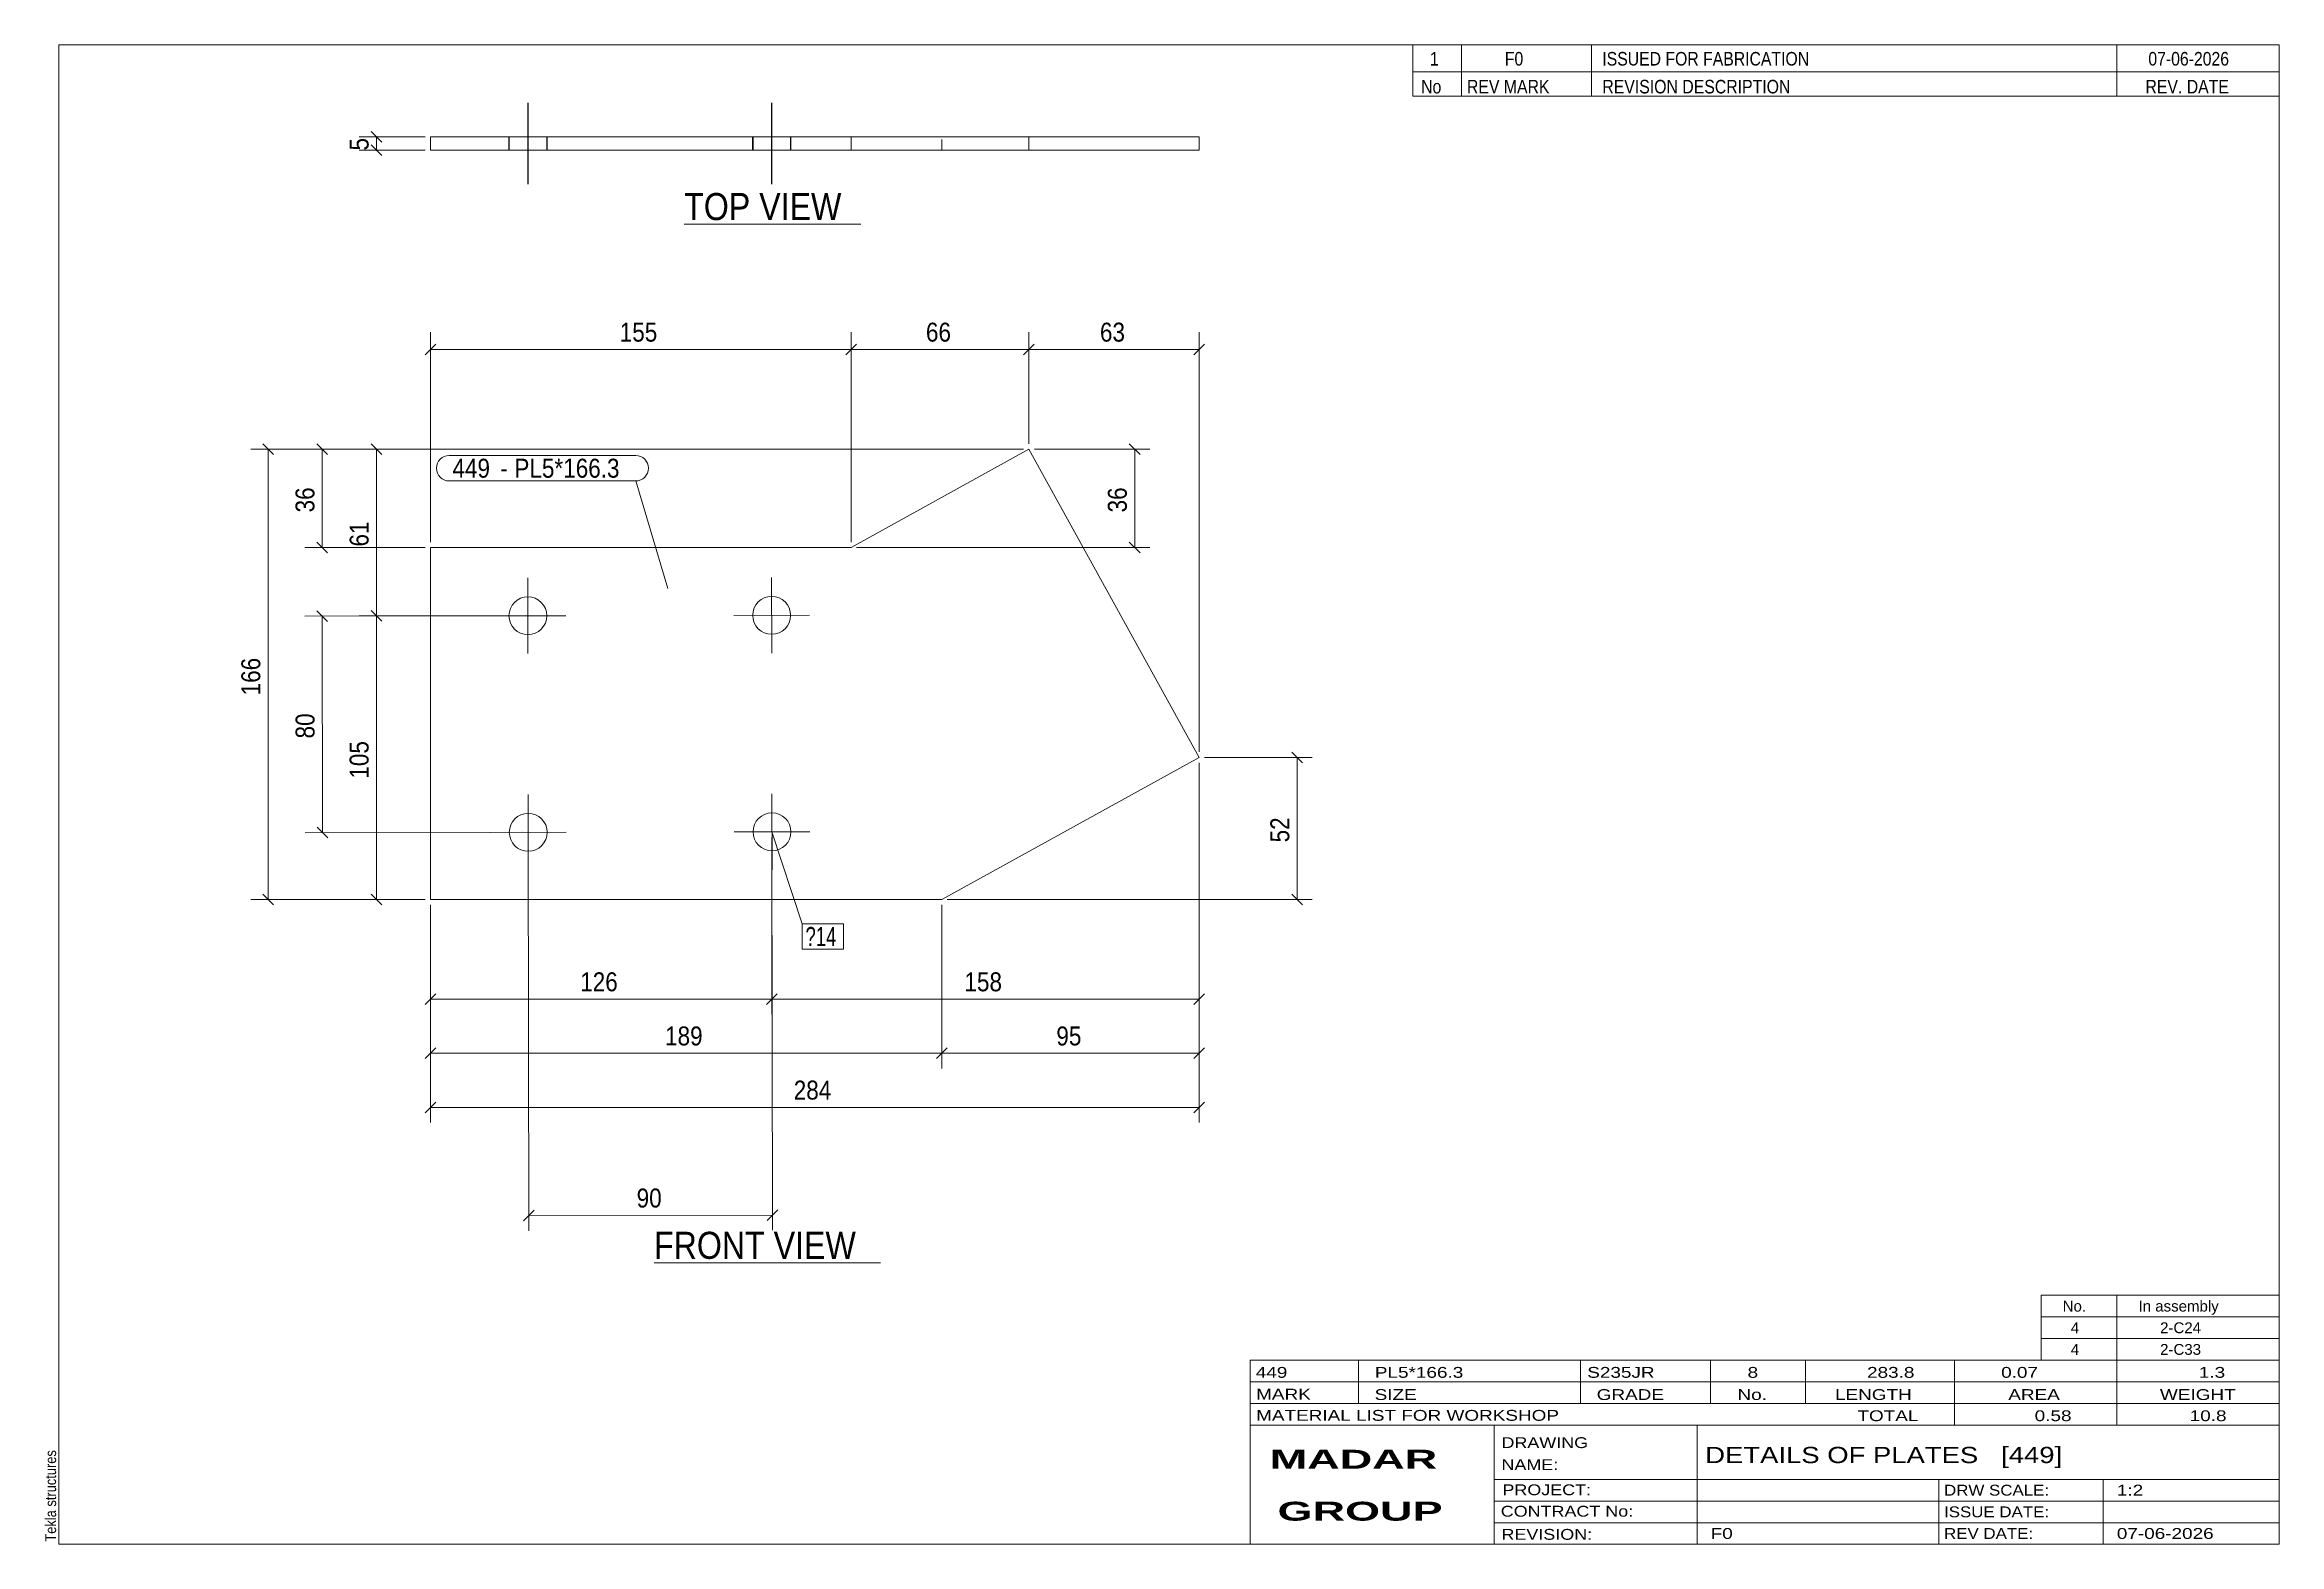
# Model space of a CAD drawing. Header units: millimetres. Extents: x 2 to 415, y 5 to 282.
import ezdxf

# ---------------------------------------------------------------- set-up
doc = ezdxf.new("R2010")
doc.units = ezdxf.units.MM
doc.linetypes.add('XKITLINE00', pattern=[0])
doc.linetypes.add('XKITLINE02', pattern=[4, 2, -2])
for name, color, linetype, lineweight in [('Bolt', 3, 'Continuous', 0), ('BoltMark', 7, 'Continuous', 0), ('Dimensions', 7, 'Continuous', 0), ('DrawingSheet', 5, 'Continuous', 0), ('OtherObjectType', 7, 'Continuous', 0), ('Part', 2, 'Continuous', 0), ('PartMark', 7, 'Continuous', 0)]:
    doc.layers.add(name, color=color, linetype=linetype, lineweight=lineweight)
doc.styles.add('ARIAL', font='ARIAL.TTF')
doc.styles.add('ARIAL_BOLD', font='ARIALBD.TTF')
doc.styles.add('ARIAL_NARROW', font='ARIALN.TTF')

# ---------------------------------------------------------------- blocks, each defined once
blk = doc.blocks.new('*A1')
at = {"layer": 'Bolt', "color": 3, "linetype": 'XKITLINE00', "lineweight": 0}
for p, q in [((91.63, 169.52), (91.61, 183.52)), ((136.63, 169.6), (136.61, 183.6)), ((84.62, 176.51), (98.62, 176.53)), ((129.62, 176.58), (143.62, 176.61)), ((91.69, 129.52), (91.67, 143.52)), ((136.69, 129.6), (136.67, 143.6)), ((84.68, 136.51), (98.68, 136.53)), ((129.68, 136.58), (143.68, 136.61))]:
    blk.add_line(p, q, dxfattribs=at)
for centre in [(91.62, 176.52), (136.62, 176.6), (91.68, 136.52), (136.68, 136.6)]:
    blk.add_circle(centre, 3.5, dxfattribs=at)
blk = doc.blocks.new('*A2')
at = {"layer": 'Part', "color": 2, "linetype": 'XKITLINE00', "lineweight": 0}
for p, q in [((151.28, 189.13), (184.13, 207.27)), ((184.13, 207.27), (215.54, 150.36)), ((73.65, 124.13), (73.65, 189.13)), ((73.65, 189.13), (151.28, 189.13)), ((215.54, 150.36), (168.02, 124.13)), ((168.02, 124.13), (73.65, 124.13))]:
    blk.add_line(p, q, dxfattribs=at)
blk = doc.blocks.new('*A3')
at = {"layer": 'Bolt', "color": 3, "linetype": 'XKITLINE00', "lineweight": 0}
for p, q in [((91.62, 256.25), (91.62, 271.25)), ((91.68, 256.25), (91.68, 271.25)), ((136.62, 256.25), (136.62, 271.25)), ((136.68, 256.25), (136.68, 271.25)), ((88.11, 265), (88.11, 262.5)), ((88.18, 265), (88.18, 262.5)), ((95.12, 265), (95.12, 262.5)), ((95.19, 265), (95.19, 262.5)), ((133.11, 265), (133.11, 262.5)), ((133.18, 265), (133.18, 262.5)), ((140.12, 265), (140.12, 262.5)), ((140.19, 265), (140.19, 262.5))]:
    blk.add_line(p, q, dxfattribs=at)
blk = doc.blocks.new('*A4')
at = {"layer": 'Part', "color": 2, "linetype": 'XKITLINE00', "lineweight": 0}
for p, q in [((73.65, 265), (215.54, 265)), ((73.65, 262.5), (73.65, 265)), ((151.28, 262.5), (151.28, 265)), ((184.13, 262.5), (184.13, 265)), ((215.54, 265), (215.54, 262.5)), ((184.13, 262.5), (73.65, 262.5)), ((215.54, 262.5), (184.13, 262.5))]:
    blk.add_line(p, q, dxfattribs=at)
at = {"layer": 'Part', "color": 7, "linetype": 'XKITLINE02', "lineweight": 0}
for p, q in [((73.65, 265), (73.65, 262.5)), ((168.02, 262.5), (168.02, 265))]:
    blk.add_line(p, q, dxfattribs=at)
blk = doc.blocks.new('*A5')
at = {"layer": 'DrawingSheet', "color": 5, "linetype": 'XKITLINE00', "lineweight": 0}
for p, q in [((415, 282), (5, 282)), ((5, 282), (5, 5)), ((415, 5), (415, 282)), ((5, 5), (415, 5))]:
    blk.add_line(p, q, dxfattribs=at)
at = {"layer": 'DrawingSheet', "color": 5, "style": 'ARIAL', "width": 0.85}
blk.add_text('Tekla structures', height=2, rotation=90, dxfattribs=at).set_placement((4.5, 5.5))
blk = doc.blocks.new('*A6')
at = {"layer": 'OtherObjectType', "color": 7, "linetype": 'XKITLINE00', "lineweight": 0}
for p, q in [((371, 51), (415, 51)), ((371, 47), (371, 51)), ((385, 47), (385, 51)), ((415, 47), (415, 51)), ((371, 47), (415, 47)), ((371, 43), (371, 47)), ((385, 43), (385, 47)), ((415, 43), (415, 47)), ((371, 43), (415, 43)), ((371, 39), (371, 43)), ((385, 39), (385, 43)), ((415, 39), (415, 43)), ((371, 39), (415, 39))]:
    blk.add_line(p, q, dxfattribs=at)
at = {"layer": 'OtherObjectType', "color": 7, "style": 'ARIAL_NARROW', "width": 1.211571}
for s, p in [('No.', (375, 48)), ('In assembly', (389, 48)), ('4', (376.5, 44)), ('2-C24', (392.99, 44)), ('4', (376.5, 40)), ('2-C33', (392.99, 40))]:
    blk.add_text(s, height=2, dxfattribs=at).set_placement(p)
blk = doc.blocks.new('*A7')
at = {"layer": 'OtherObjectType', "color": 7, "linetype": 'XKITLINE00', "lineweight": 0}
for p, q in [((255, 282), (415, 282)), ((415, 282), (255, 282)), ((255, 282), (255, 277)), ((264, 282), (264, 277)), ((288, 282), (288, 277)), ((385, 282), (385, 277)), ((415, 282), (415, 277)), ((255, 277), (415, 277)), ((255, 277), (255, 272.5)), ((255, 277), (415, 277)), ((264, 277), (264, 272.5)), ((288, 277), (288, 272.5)), ((385, 277), (385, 272.5)), ((415, 277), (415, 272.5)), ((415, 272.5), (255, 272.5))]:
    blk.add_line(p, q, dxfattribs=at)
at = {"layer": 'OtherObjectType', "color": 7, "style": 'ARIAL_NARROW'}
for s, width, p in [('1', 1.017001, (258.16, 278.15)), ('F0', 1.017001, (272, 278.15)), ('ISSUED FOR FABRICATION', 1.017001, (290, 278.15)), ('07-06-2026', 1.017001, (390.82, 278.15)), ('No', 1.02, (256.54, 273)), ('REV MARK', 1.02, (265, 273)), ('REVISION DESCRIPTION', 1.02, (290, 273)), ('REV. DATE', 1.02, (390.28, 273))]:
    blk.add_text(s, height=2.5, dxfattribs=dict(at, width=width)).set_placement(p)
blk = doc.blocks.new('*A8')
at = {"layer": 'OtherObjectType', "color": 7, "linetype": 'XKITLINE00', "lineweight": 0}
for p, q in [((225, 39), (415, 39)), ((225, 39), (225, 35)), ((225, 39), (415, 39)), ((245, 35), (245, 39)), ((286, 35), (286, 39)), ((310, 35), (310, 39)), ((327.5, 35), (327.5, 39)), ((355, 35), (355, 39)), ((385, 35), (385, 39)), ((415, 35), (415, 39)), ((225, 35), (415, 35)), ((225, 35), (225, 5)), ((225, 35), (415, 35)), ((245, 31), (245, 35)), ((286, 31), (286, 35)), ((310, 31), (310, 35)), ((327.5, 31), (327.5, 35)), ((355, 31), (355, 35)), ((385, 31), (385, 35)), ((415, 31), (415, 35)), ((225, 31), (415, 31)), ((355, 27), (355, 31)), ((385, 27), (385, 31)), ((415, 27), (415, 31)), ((225, 27), (415, 27)), ((270, 21), (270, 27)), ((307.5, 17), (307.5, 27)), ((415, 21), (415, 27)), ((270, 21), (270, 5)), ((415, 17), (415, 21)), ((270, 17), (415, 17)), ((307.5, 5), (307.5, 17)), ((352.16, 13), (352.16, 17)), ((382.5, 5), (382.5, 17)), ((415, 13), (415, 17)), ((270, 13), (415, 13)), ((352.16, 5), (352.16, 13)), ((415, 9), (415, 13)), ((270, 9), (415, 9)), ((415, 5), (415, 9)), ((225, 5), (415, 5)), ((262.5, 5), (415, 5))]:
    blk.add_line(p, q, dxfattribs=at)
at = {"layer": 'OtherObjectType', "color": 7, "style": 'ARIAL_NARROW'}
for s, height, width, p in [('449', 2, 1.525501, (226.01, 35.76)), ('PL5*166.3', 2, 1.525501, (248, 35.76)), ('S235JR', 2, 1.525501, (287.22, 35.76)), ('8', 2, 1.525501, (316.82, 35.76)), ('283.8', 2, 1.525501, (338.88, 35.76)), ('0.07', 2, 1.525501, (363.64, 35.76)), ('1.3', 2, 1.525501, (400.14, 35.76)), ('MARK', 2, 1.525501, (226.08, 31.73)), ('SIZE', 2, 1.525501, (247.96, 31.66)), ('GRADE', 2, 1.525501, (288.96, 31.66)), ('No.', 2, 1.525501, (314.96, 31.66)), ('LENGTH', 2, 1.525501, (332.96, 31.66)), ('AREA', 2, 1.525501, (364.96, 31.66)), ('WEIGHT', 2, 1.525501, (392.96, 31.66)), ('MATERIAL LIST FOR WORKSHOP', 2, 1.525501, (226.08, 27.82)), ('TOTAL', 2, 1.525501, (337.1, 27.75)), ('0.58', 2, 1.525501, (369.83, 27.75)), ('10.8', 2, 1.525501, (398.45, 27.75)), ('DRAWING', 2, 1.445, (271.38, 22.78)), ('NAME:', 2, 1.445, (271.38, 18.72)), ('DETAILS OF PLATES   [449]', 3, 1.474651, (309, 20)), ('PROJECT:', 2, 1.445, (271.55, 14.07)), ('DRW SCALE:', 2, 1.36, (353.1, 14)), ('1:2', 2, 1.525501, (385, 14)), ('CONTRACT No:', 2, 1.445, (271.25, 10.11)), ('ISSUE DATE:', 2, 1.36, (353.1, 10)), ('REVISION:', 2, 1.445, (271.38, 5.84)), ('F0', 2, 1.525501, (310, 6)), ('REV DATE:', 2, 1.36, (353.1, 6)), ('07-06-2026', 2, 1.525501, (385, 6))]:
    blk.add_text(s, height=height, dxfattribs=dict(at, width=width)).set_placement(p)
at = {"layer": 'OtherObjectType', "color": 1, "style": 'ARIAL_BOLD', "width": 1.7}
for s, p in [('MADAR ', (228.58, 18.97)), ('GROUP', (230.03, 9.37))]:
    blk.add_text(s, height=3.5, dxfattribs=at).set_placement(p)
blk = doc.blocks.new('*A9')
at = {"layer": 'Dimensions', "color": 7, "linetype": 'XKITLINE00', "lineweight": 0}
for p, q in [((52.64, 177.45), (54.62, 175.47)), ((90.62, 176.52), (50.43, 176.45)), ((53.7, 136.46), (53.63, 176.46)), ((90.68, 136.52), (50.5, 136.45)), ((52.71, 137.45), (54.69, 135.47))]:
    blk.add_line(p, q, dxfattribs=at)
at = {"layer": 'Dimensions', "color": 3}
for p in [(53.63, 176.46), (53.7, 136.46)]:
    blk.add_point(p, dxfattribs=at)
at = {"layer": 'Dimensions', "color": 3, "style": 'ARIAL', "width": 0.85}
blk.add_text('80', height=3.5, rotation=90.0919, dxfattribs=at).set_placement((52.22, 153.86))
blk = doc.blocks.new('*A10')
at = {"layer": 'Dimensions', "color": 7, "linetype": 'XKITLINE00', "lineweight": 0}
for p, q in [((91.68, 135.52), (91.8, 62.93)), ((136.68, 135.6), (136.8, 63)), ((92.79, 66.72), (90.81, 64.74)), ((137.79, 66.79), (135.81, 64.81)), ((91.8, 65.73), (136.8, 65.8))]:
    blk.add_line(p, q, dxfattribs=at)
at = {"layer": 'Dimensions', "color": 3}
for p in [(91.8, 65.73), (136.8, 65.8)]:
    blk.add_point(p, dxfattribs=at)
at = {"layer": 'Dimensions', "color": 3, "style": 'ARIAL', "width": 0.85}
blk.add_text('90', height=3.5, rotation=0.0917, dxfattribs=at).set_placement((111.7, 67.21))
blk = doc.blocks.new('*A11')
at = {"layer": 'Dimensions', "color": 7, "linetype": 'XKITLINE00', "lineweight": 0}
for p, q in [((183.13, 207.27), (40.45, 207.27)), ((42.66, 208.26), (44.64, 206.28)), ((43.65, 124.13), (43.65, 207.27)), ((72.65, 124.13), (40.45, 124.13)), ((42.66, 125.12), (44.64, 123.14))]:
    blk.add_line(p, q, dxfattribs=at)
at = {"layer": 'Dimensions', "color": 3}
for p in [(43.65, 207.27), (43.65, 124.13)]:
    blk.add_point(p, dxfattribs=at)
at = {"layer": 'Dimensions', "color": 3, "style": 'ARIAL', "width": 0.85}
blk.add_text('166', height=3.5, rotation=90.0002, dxfattribs=at).set_placement((42.2, 161.81))
blk = doc.blocks.new('*A12')
at = {"layer": 'Dimensions', "color": 7, "linetype": 'XKITLINE00', "lineweight": 0}
for p, q in [((183.13, 207.27), (50.45, 207.27)), ((52.66, 208.26), (54.64, 206.28)), ((53.65, 189.13), (53.65, 207.27)), ((52.66, 190.12), (54.64, 188.14)), ((72.65, 189.13), (50.45, 189.13))]:
    blk.add_line(p, q, dxfattribs=at)
at = {"layer": 'Dimensions', "color": 3}
for p in [(53.65, 207.27), (53.65, 189.13)]:
    blk.add_point(p, dxfattribs=at)
at = {"layer": 'Dimensions', "color": 3, "style": 'ARIAL', "width": 0.85}
blk.add_text('36', height=3.5, rotation=90.0002, dxfattribs=at).set_placement((52.2, 195.6))
blk = doc.blocks.new('*A13')
at = {"layer": 'Dimensions', "color": 7, "linetype": 'XKITLINE00', "lineweight": 0}
for p, q in [((62.66, 177.51), (64.64, 175.53)), ((90.62, 176.52), (60.45, 176.52)), ((63.65, 124.13), (63.65, 176.52)), ((72.65, 124.13), (60.45, 124.13)), ((62.66, 125.12), (64.64, 123.14))]:
    blk.add_line(p, q, dxfattribs=at)
at = {"layer": 'Dimensions', "color": 3}
for p in [(63.65, 176.52), (63.65, 124.13)]:
    blk.add_point(p, dxfattribs=at)
at = {"layer": 'Dimensions', "color": 3, "style": 'ARIAL', "width": 0.85}
blk.add_text('105', height=3.5, rotation=90.0002, dxfattribs=at).set_placement((62.2, 146.43))
blk = doc.blocks.new('*A14')
at = {"layer": 'Dimensions', "color": 7, "linetype": 'XKITLINE00', "lineweight": 0}
for p, q in [((183.13, 207.27), (60.45, 207.27)), ((62.66, 208.26), (64.64, 206.28)), ((63.65, 176.52), (63.65, 207.27)), ((62.66, 177.51), (64.64, 175.53)), ((90.62, 176.52), (60.45, 176.52))]:
    blk.add_line(p, q, dxfattribs=at)
at = {"layer": 'Dimensions', "color": 3}
for p in [(63.65, 207.27), (63.65, 176.52)]:
    blk.add_point(p, dxfattribs=at)
at = {"layer": 'Dimensions', "color": 3, "style": 'ARIAL', "width": 0.85}
blk.add_text('61', height=3.5, rotation=90.0002, dxfattribs=at).set_placement((62.2, 189.3))
blk = doc.blocks.new('*A15')
at = {"layer": 'Dimensions', "color": 7, "linetype": 'XKITLINE00', "lineweight": 0}
for p, q in [((216.54, 150.36), (236.45, 150.36)), ((232.66, 151.35), (234.64, 149.37)), ((233.65, 124.13), (233.65, 150.36)), ((169.02, 124.13), (236.45, 124.13)), ((232.66, 125.12), (234.64, 123.14))]:
    blk.add_line(p, q, dxfattribs=at)
at = {"layer": 'Dimensions', "color": 3}
for p in [(233.65, 150.36), (233.65, 124.13)]:
    blk.add_point(p, dxfattribs=at)
at = {"layer": 'Dimensions', "color": 3, "style": 'ARIAL', "width": 0.85}
blk.add_text('52', height=3.5, rotation=90.0002, dxfattribs=at).set_placement((232.2, 134.65))
blk = doc.blocks.new('*A16')
at = {"layer": 'Dimensions', "color": 7, "linetype": 'XKITLINE00', "lineweight": 0}
for p, q in [((185.13, 207.27), (206.45, 207.27)), ((202.66, 208.26), (204.64, 206.28)), ((203.65, 189.13), (203.65, 207.27)), ((202.66, 190.12), (204.64, 188.14)), ((152.28, 189.13), (206.45, 189.13))]:
    blk.add_line(p, q, dxfattribs=at)
at = {"layer": 'Dimensions', "color": 3}
for p in [(203.65, 207.27), (203.65, 189.13)]:
    blk.add_point(p, dxfattribs=at)
at = {"layer": 'Dimensions', "color": 3, "style": 'ARIAL', "width": 0.85}
blk.add_text('36', height=3.5, rotation=90.0002, dxfattribs=at).set_placement((202.2, 195.6))
blk = doc.blocks.new('*A17')
at = {"layer": 'Dimensions', "color": 7, "linetype": 'XKITLINE00', "lineweight": 0}
for p, q in [((215.54, 149.36), (215.54, 82.9)), ((73.65, 123.13), (73.65, 82.9)), ((74.64, 86.69), (72.66, 84.71)), ((216.53, 86.69), (214.55, 84.71)), ((73.65, 85.7), (215.54, 85.7))]:
    blk.add_line(p, q, dxfattribs=at)
at = {"layer": 'Dimensions', "color": 3}
for p in [(73.65, 85.7), (215.54, 85.7)]:
    blk.add_point(p, dxfattribs=at)
at = {"layer": 'Dimensions', "color": 3, "style": 'ARIAL', "width": 0.85}
blk.add_text('284', height=3.5, dxfattribs=at).set_placement((140.7, 87.15))
blk = doc.blocks.new('*A18')
at = {"layer": 'Dimensions', "color": 7, "linetype": 'XKITLINE00', "lineweight": 0}
for p, q in [((73.65, 123.13), (73.65, 92.9)), ((168.02, 123.13), (168.02, 92.9)), ((74.64, 96.69), (72.66, 94.71)), ((73.65, 95.7), (168.02, 95.7)), ((169.01, 96.69), (167.03, 94.71))]:
    blk.add_line(p, q, dxfattribs=at)
at = {"layer": 'Dimensions', "color": 3}
for p in [(73.65, 95.7), (168.02, 95.7)]:
    blk.add_point(p, dxfattribs=at)
at = {"layer": 'Dimensions', "color": 3, "style": 'ARIAL', "width": 0.85}
blk.add_text('189', height=3.5, dxfattribs=at).set_placement((116.94, 97.15))
blk = doc.blocks.new('*A19')
at = {"layer": 'Dimensions', "color": 7, "linetype": 'XKITLINE00', "lineweight": 0}
for p, q in [((215.54, 149.36), (215.54, 92.9)), ((168.02, 123.13), (168.02, 92.9)), ((169.01, 96.69), (167.03, 94.71)), ((168.02, 95.7), (215.54, 95.7)), ((216.53, 96.69), (214.55, 94.71))]:
    blk.add_line(p, q, dxfattribs=at)
at = {"layer": 'Dimensions', "color": 3}
for p in [(168.02, 95.7), (215.54, 95.7)]:
    blk.add_point(p, dxfattribs=at)
at = {"layer": 'Dimensions', "color": 3, "style": 'ARIAL', "width": 0.85}
blk.add_text('95', height=3.5, dxfattribs=at).set_placement((189.19, 97.15))
blk = doc.blocks.new('*A20')
at = {"layer": 'Dimensions', "color": 7, "linetype": 'XKITLINE00', "lineweight": 0}
for p, q in [((136.68, 135.6), (136.68, 102.9)), ((73.65, 123.13), (73.65, 102.9)), ((74.64, 106.69), (72.66, 104.71)), ((73.65, 105.7), (136.68, 105.7)), ((137.67, 106.69), (135.69, 104.71))]:
    blk.add_line(p, q, dxfattribs=at)
at = {"layer": 'Dimensions', "color": 3}
for p in [(73.65, 105.7), (136.68, 105.7)]:
    blk.add_point(p, dxfattribs=at)
at = {"layer": 'Dimensions', "color": 3, "style": 'ARIAL', "width": 0.85}
blk.add_text('126', height=3.5, dxfattribs=at).set_placement((101.27, 107.15))
blk = doc.blocks.new('*A21')
at = {"layer": 'Dimensions', "color": 7, "linetype": 'XKITLINE00', "lineweight": 0}
for p, q in [((215.54, 149.36), (215.54, 102.9)), ((136.68, 135.6), (136.68, 102.9)), ((137.67, 106.69), (135.69, 104.71)), ((136.68, 105.7), (215.54, 105.7)), ((216.53, 106.69), (214.55, 104.71))]:
    blk.add_line(p, q, dxfattribs=at)
at = {"layer": 'Dimensions', "color": 3}
for p in [(136.68, 105.7), (215.54, 105.7)]:
    blk.add_point(p, dxfattribs=at)
at = {"layer": 'Dimensions', "color": 3, "style": 'ARIAL', "width": 0.85}
blk.add_text('158', height=3.5, dxfattribs=at).set_placement((172.22, 107.15))
blk = doc.blocks.new('*A22')
at = {"layer": 'Dimensions', "color": 7, "linetype": 'XKITLINE00', "lineweight": 0}
for p, q in [((73.65, 190.13), (73.65, 228.9)), ((151.28, 190.13), (151.28, 228.9)), ((74.64, 226.69), (72.66, 224.71)), ((73.65, 225.7), (151.28, 225.7)), ((152.27, 226.69), (150.29, 224.71))]:
    blk.add_line(p, q, dxfattribs=at)
at = {"layer": 'Dimensions', "color": 3}
for p in [(73.65, 225.7), (151.28, 225.7)]:
    blk.add_point(p, dxfattribs=at)
at = {"layer": 'Dimensions', "color": 3, "style": 'ARIAL', "width": 0.85}
blk.add_text('155', height=3.5, dxfattribs=at).set_placement((108.57, 227.15))
blk = doc.blocks.new('*A23')
at = {"layer": 'Dimensions', "color": 7, "linetype": 'XKITLINE00', "lineweight": 0}
for p, q in [((151.28, 190.13), (151.28, 228.9)), ((184.13, 208.27), (184.13, 228.9)), ((152.27, 226.69), (150.29, 224.71)), ((151.28, 225.7), (184.13, 225.7)), ((185.12, 226.69), (183.14, 224.71))]:
    blk.add_line(p, q, dxfattribs=at)
at = {"layer": 'Dimensions', "color": 3}
for p in [(151.28, 225.7), (184.13, 225.7)]:
    blk.add_point(p, dxfattribs=at)
at = {"layer": 'Dimensions', "color": 3, "style": 'ARIAL', "width": 0.85}
blk.add_text('66', height=3.5, dxfattribs=at).set_placement((165.11, 227.15))
blk = doc.blocks.new('*A24')
at = {"layer": 'Dimensions', "color": 7, "linetype": 'XKITLINE00', "lineweight": 0}
for p, q in [((184.13, 208.27), (184.13, 228.9)), ((215.54, 151.36), (215.54, 228.9)), ((185.12, 226.69), (183.14, 224.71)), ((184.13, 225.7), (215.54, 225.7)), ((216.53, 226.69), (214.55, 224.71))]:
    blk.add_line(p, q, dxfattribs=at)
at = {"layer": 'Dimensions', "color": 3}
for p in [(184.13, 225.7), (215.54, 225.7)]:
    blk.add_point(p, dxfattribs=at)
at = {"layer": 'Dimensions', "color": 3, "style": 'ARIAL', "width": 0.85}
blk.add_text('63', height=3.5, dxfattribs=at).set_placement((197.24, 227.15))
blk = doc.blocks.new('*A25')
at = {"layer": 'BoltMark', "color": 7, "linetype": 'XKITLINE00', "lineweight": 0}
for p, q in [((136.68, 136.6), (142.28, 119.63)), ((142.28, 119.63), (149.87, 119.63)), ((142.28, 114.93), (142.28, 119.63)), ((149.87, 114.93), (149.87, 119.63)), ((142.28, 114.93), (149.87, 114.93))]:
    blk.add_line(p, q, dxfattribs=at)
at = {"layer": 'BoltMark', "color": 3, "style": 'ARIAL_NARROW', "width": 0.85}
blk.add_text('?14', height=3.5, dxfattribs=at).set_placement((142.88, 115.53))
blk = doc.blocks.new('*A26')
at = {"layer": 'PartMark', "color": 7, "linetype": 'XKITLINE00', "lineweight": 0}
for p, q in [((77.08, 206.12), (111.53, 206.12)), ((77.08, 201.42), (111.53, 201.42)), ((117.48, 181.55), (111.53, 201.42))]:
    blk.add_line(p, q, dxfattribs=at)
for centre, start, end in [((77.08, 203.77), 90, 270), ((111.53, 203.77), 270, 90)]:
    blk.add_arc(centre, 2.35, start, end, dxfattribs=at)
at = {"layer": 'PartMark', "color": 1, "style": 'ARIAL', "width": 0.85}
blk.add_text('449', height=3.5, dxfattribs=at).set_placement((77.68, 202.02))
at = {"layer": 'PartMark', "color": 3, "style": 'ARIAL', "width": 0.85}
for s, p in [('-', (86.52, 202.02)), ('PL5*166.3', (89.12, 202.02))]:
    blk.add_text(s, height=3.5, dxfattribs=at).set_placement(p)
blk = doc.blocks.new('*A27')
at = {"layer": 'OtherObjectType', "color": 7, "linetype": 'XKITLINE00', "lineweight": 0}
blk.add_line((114.9, 56.98), (156.75, 56.98), dxfattribs=at)
at = {"layer": 'OtherObjectType', "color": 3, "style": 'ARIAL', "width": 0.85}
blk.add_text('FRONT VIEW', height=5, dxfattribs=at).set_placement((114.9, 57.73))
blk = doc.blocks.new('*A28')
at = {"layer": 'Dimensions', "color": 7, "linetype": 'XKITLINE00', "lineweight": 0}
for p, q in [((72.65, 265), (60.45, 265)), ((62.66, 265.99), (64.64, 264.01)), ((63.65, 262.5), (63.65, 265)), ((72.65, 262.5), (60.45, 262.5)), ((62.66, 263.49), (64.64, 261.51))]:
    blk.add_line(p, q, dxfattribs=at)
at = {"layer": 'Dimensions', "color": 3}
for p in [(63.65, 265), (63.65, 262.5)]:
    blk.add_point(p, dxfattribs=at)
at = {"layer": 'Dimensions', "color": 3, "style": 'ARIAL', "width": 0.85}
blk.add_text('5', height=3.5, rotation=90.0002, dxfattribs=at).set_placement((62.2, 262.45))
blk = doc.blocks.new('*A29')
at = {"layer": 'OtherObjectType', "color": 7, "linetype": 'XKITLINE00', "lineweight": 0}
blk.add_line((120.47, 248.85), (153.07, 248.85), dxfattribs=at)
at = {"layer": 'OtherObjectType', "color": 3, "style": 'ARIAL', "width": 0.85}
blk.add_text('TOP VIEW', height=5, dxfattribs=at).set_placement((120.47, 249.6))

msp = doc.modelspace()

# ---------------------------------------------------------------- block references
at = {"lineweight": 0}
for name in ['*A5', '*A7', '*A3', '*A28', '*A4', '*A29', '*A22', '*A23', '*A24', '*A11', '*A12', '*A14', '*A2', '*A16', '*A26', '*A1', '*A9', '*A13', '*A17', '*A21', '*A19', '*A15', '*A25', '*A20', '*A10', '*A18', '*A27', '*A6', '*A8']:
    msp.add_blockref(name, (0, 0), dxfattribs=at)

doc.saveas('drawing.dxf')
